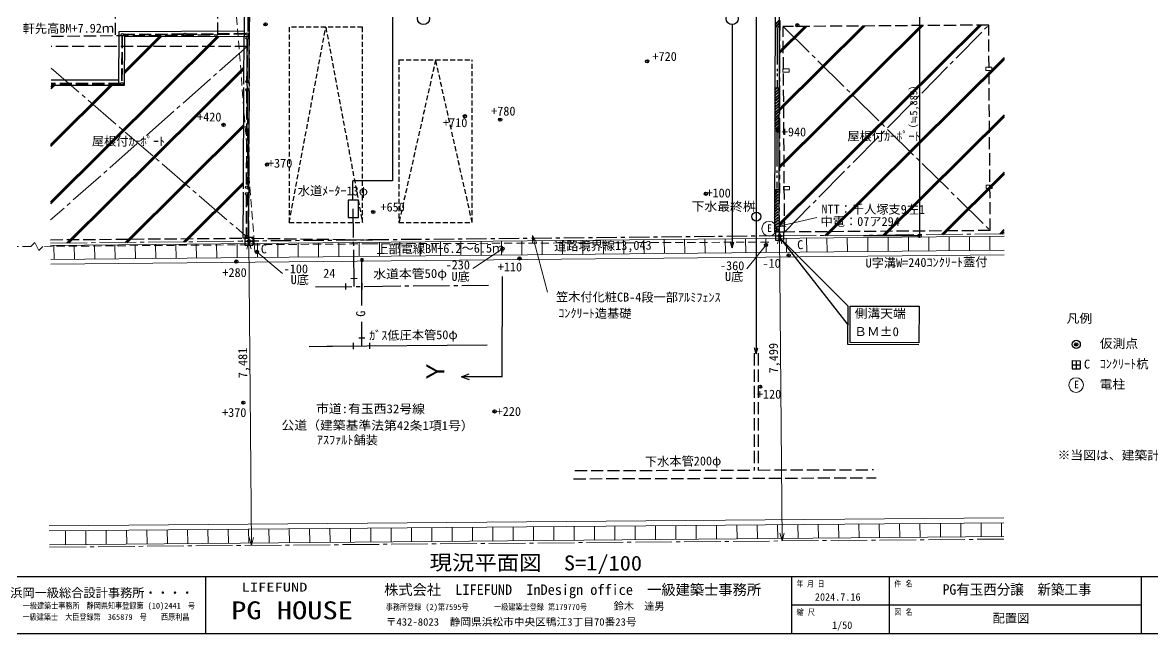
# Model space of a CAD drawing. Units: millimetres at full size, sheet at 1:100. Extents: x -36400 to 32230, y -14845 to 15757.
# Drawn here: x -13517 to 14249, y -14845 to 174 of the extents above; entities that cross this region are included whole.
import ezdxf
from ezdxf.enums import TextEntityAlignment as Align

# ---------------------------------------------------------------- set-up
doc = ezdxf.new("R2010")
doc.units = ezdxf.units.MM
doc.header["$LTSCALE"] = 100
doc.header["$PDMODE"] = 32
doc.header["$PDSIZE"] = 80
for name, pattern in [('CHAIN1', [8, 5, -1, 1, -1]), ('CHAIN2', [12, 9, -1, 1, -1]), ('DASHED1', [1.8, 1.2, -0.6]), ('DASHED2', [3, 2, -1]), ('DASHED3', [4, 3, -1]), ('DOUBLE_CHAIN2', [12.8, 9, -1, 0.6, -0.6, 0.6, -1])]:
    doc.linetypes.add(name, pattern=pattern)
for name, color, linetype, lineweight in [('2-0_補助線', 6, 'CHAIN1', 25), ('2-3', 7, 'DASHED1', 25), ('2-4', 134, 'Continuous', 25), ('2-F_寸法・方位', 7, 'Continuous', 25), ('5-5_サッシ・室内建具', 7, 'Continuous', 25), ('7-7', 7, 'Continuous', 25), ('8-0', 4, 'Continuous', 9), ('8-2', 7, 'Continuous', 25), ('8-6', 4, 'Continuous', 9), ('8-8', 7, 'Continuous', 25), ('8-E', 3, 'Continuous', 40), ('9-0', 2, 'CHAIN2', 9), ('9-8', 4, 'Continuous', 9), ('B-0_補助線', 7, 'CHAIN2', 25), ('F-0_図名（一般）', 7, 'Continuous', 25)]:
    doc.layers.add(name, color=color, linetype=linetype, lineweight=lineweight)
for name, color, linetype in [('8-5', 3, 'Continuous'), ('8-9', 7, 'Continuous'), ('8-A', 7, 'Continuous'), ('8-F', 7, 'Continuous'), ('F-A', 7, 'Continuous')]:
    doc.layers.add(name, color=color, linetype=linetype)
doc.styles.add('ＭＳ ゴシック', font='')
doc.styles.get('ＭＳ ゴシック').set_extended_font_data('MS Gothic')

msp = doc.modelspace()

# ---------------------------------------------------------------- linework, layer by layer
at = {"layer": '2-0_補助線'}
for p, q in [((-7956, -5200.5), (-7900.6, 9842.5)), ((5086.6, -5072.6), (5118.8, 9681.5)), ((5086.6, -5072.6), (-7956, -5200.5))]:
    msp.add_line(p, q, dxfattribs=at)
at = {"layer": '2-3'}
for p, q in [((-5166.3, 58.4), (-6966.3, 58.4)), ((-4266.3, -741.6), (-4266.3, -4741.6)), ((-4266.3, -741.6), (-2466.3, -741.6)), ((-2466.3, -4741.6), (-2466.3, -741.6))]:
    msp.add_line(p, q, dxfattribs=at)
for points in [[(-6966.3, -4741.6), (-6066.3, 58.4), (-5166.3, -4741.6), (-5166.3, 58.4)], [(-6966.3, 58.4), (-6966.3, -4741.6), (-5166.3, -4741.6)]]:
    msp.add_lwpolyline(points, dxfattribs=at)
msp.add_lwpolyline([(-3366.3, -741.6), (-4266.3, -4741.6), (-2466.3, -4741.6)], close=True, dxfattribs=at)
at = {"layer": '2-4'}
for p, q in [((-4425.7, 8824.5), (-4425.7, -3720.9)), ((4511.8, 481.5), (4511.8, -7970.4)), ((3921.6, 123.1), (3921.6, -5363.3)), ((-5401.5, -4184), (-5401.5, -3720.9)), ((-4425.7, -3720.9), (-5401.5, -3720.9)), ((3922, -5363.3), (3881.7, -5213.1)), ((3922, -5363.3), (3960.9, -5218.1)), ((4511.8, -7970.4), (4471.5, -7820.2)), ((4511.8, -7970.4), (4550.7, -7825.2))]:
    msp.add_line(p, q, dxfattribs=at)
for centre in [(-3665.1, 273.1), (3921.6, 273.1)]:
    msp.add_circle(centre, 150, dxfattribs=at)
at = {"layer": '2-F_寸法・方位'}
for p, q in [((8526.3, 816.5), (8526.3, -5072.6)), ((8526.3, -5072.6), (7145.4, -5072.6))]:
    msp.add_line(p, q, dxfattribs=at)
msp.add_point((8526.3, -5072.6), dxfattribs=at)
at = {"layer": '5-5_サッシ・室内建具'}
for p, q in [((-1732, -8536.1), (-1722.9, -6067.3)), ((-2732, -8532.5), (-2543.8, -8464.7)), ((-1732, -8536.1), (-2732, -8532.5)), ((-2732, -8532.5), (-2544.3, -8601.5))]:
    msp.add_line(p, q, dxfattribs=at)
at = {"layer": '7-7', "color": 4, "lineweight": 9}
for p, q in [((-7757.7, -5466), (-7128.8, -5994.7)), ((-1722.1, -5385.2), (-2452.2, -5873.5)), ((4753.6, -5294.9), (4285.2, -5880.2))]:
    msp.add_line(p, q, dxfattribs=at)
at = {"layer": '7-7'}
for p, q in [((6767.6, -7744.8), (6771.1, -6795)), ((6817.8, -7695), (6821.1, -6795.2)), ((6821.1, -6795.2), (8514.3, -6801.4)), ((8514.3, -6801.4), (8511, -7701.2)), ((8510.8, -7751.2), (6767.6, -7744.8)), ((8511, -7701.2), (6817.8, -7695))]:
    msp.add_line(p, q, dxfattribs=at)
msp.add_lwpolyline([(6771.1, -6795), (5086.6, -5113.4), (6769.3, -7269.9)], dxfattribs=at)
at = {"layer": '7-7', "color": 5}
for p in [(-7546.7, 129.9), (5523, 108.7), (1831.3, -778.6), (-2647.1, -2128.1), (-1777.9, -2212.3), (-8578, -2342.5), (5050.6, -2486.4), (-7511, -3317.9), (3275.1, -4033.9), (-4899, -4483.2), (4753.6, -5294.9), (-7757.7, -5466), (-1722.1, -5385.2), (5309.4, -5551.7), (-8264.7, -5701.6), (-1305, -5624.1), (4608, -8778.4), (-8092.7, -9171.8), (-1917.9, -9387.3)]:
    msp.add_point(p, dxfattribs=at)
at = {"layer": '8-0'}
for q in [(-987.8, -5259), (-618, -6457.2), (-887.7, -5232.6)]:
    msp.add_line((-987.1, -5059), q, dxfattribs=at)
at = {"layer": '8-2'}
for p, q in [((4987, -4972.3), (4986.2, -5172.2)), ((4987, -4972.3), (5187, -4973)), ((5087, -4972.6), (5086.2, -5172.6)), ((5187, -4973), (5186.2, -5173)), ((-8055.7, -5100.2), (-8056.4, -5300.2)), ((-8056, -5200.2), (-7856, -5200.9)), ((-8055.7, -5100.2), (-7855.7, -5100.9)), ((-7955.7, -5100.5), (-7956.4, -5300.5)), ((-7855.7, -5100.9), (-7856.4, -5300.9)), ((4986.2, -5172.2), (5186.2, -5173)), ((4986.6, -5072.3), (5186.6, -5073)), ((-8056.4, -5300.2), (-7856.4, -5300.9)), ((12276.5, -8138.4), (12275.7, -8338.4)), ((12276.1, -8238.4), (12476.1, -8239.1)), ((12276.5, -8138.4), (12476.5, -8139.1)), ((12376.5, -8138.8), (12375.7, -8338.8)), ((12476.5, -8139.1), (12475.7, -8339.1)), ((12275.7, -8338.4), (12475.7, -8339.1))]:
    msp.add_line(p, q, dxfattribs=at)
msp.add_circle((12377.9, -7738.8), 100, dxfattribs=at)
msp.add_point((12377.9, -7738.8), dxfattribs=at)
at = {"layer": '8-6', "color": 7, "linetype": 'DASHED3', "lineweight": 25}
for p, q in [((-11231.5, -129), (-11281, 9244.2)), ((-8716.9, -127.1), (-8766.5, 9257.5)), ((5210.6, -4976.5), (5173.9, 75.3)), ((-12810.3, -159.4), (-8716.9, -127.1)), ((-8000.6, -413.4), (-12811.2, -415.6)), ((-7962.6, -5126.7), (-8000.6, -413.4)), ((10264, -4939.9), (5210.6, -4976.5)), ((-12828.7, -5165.9), (-7962.6, -5126.7)), ((-7889.1, -5129.5), (-4914.1, -5167.9))]:
    msp.add_line(p, q, dxfattribs=at)
at = {"layer": '8-6', "linetype": 'DASHED2'}
for p, q in [((-8559.7, 4209.2), (-7822.6, -5259.2)), ((-7822.6, -5259.2), (-7800.3, -5537)), ((-4981.1, -5265.7), (4890.4, -5223.4)), ((-13315.3, -5331.8), (-14376.8, -5340.3))]:
    msp.add_line(p, q, dxfattribs=at)
at = {"layer": '8-6', "linetype": 'CHAIN2'}
for p, q in [((5173.9, 75.3), (10264, -4939.9)), ((5210.6, -4976.5), (10227.3, 112))]:
    msp.add_line(p, q, dxfattribs=at)
at = {"layer": '8-6'}
for p, q in [((10609, -5078.5), (-12828.4, -5308.3)), ((-9247.3, -5273.2), (-9244, -5613.2)), ((-8747.3, -5268.3), (-8744, -5608.3)), ((-8247.4, -5263.4), (-8244, -5603.4)), ((-7747.4, -5258.5), (-7744, -5598.5)), ((-7247.4, -5253.6), (-7244.1, -5593.6)), ((-6747.4, -5248.7), (-6744.1, -5588.7)), ((-6247.5, -5243.8), (-6244.1, -5583.8)), ((-5747.5, -5238.9), (-5744.1, -5578.9)), ((-5247.5, -5234), (-5244.2, -5574)), ((-4747.5, -5229.1), (-4744.2, -5569.1)), ((-4247.5, -5224.2), (-4244.2, -5564.1)), ((-3747.6, -5219.3), (-3744.2, -5559.2)), ((-3247.6, -5214.4), (-3244.3, -5554.3)), ((-2747.6, -5209.5), (-2744.3, -5549.4)), ((-2247.6, -5204.6), (-2244.3, -5544.5)), ((-1747.7, -5199.6), (-1744.3, -5539.6)), ((-1247.7, -5194.7), (-1244.4, -5534.7)), ((-747.7, -5189.8), (-744.4, -5529.8)), ((-247.7, -5184.9), (-244.4, -5524.9)), ((252.2, -5180), (255.6, -5520)), ((752.2, -5175.1), (755.5, -5515.1)), ((1252.2, -5170.2), (1255.5, -5510.2)), ((1752.2, -5165.3), (1755.5, -5505.3)), ((2252.1, -5160.4), (2255.5, -5500.4)), ((2752.1, -5155.5), (2755.5, -5495.5)), ((3252.1, -5150.6), (3255.4, -5490.6)), ((3752.1, -5145.7), (3755.4, -5485.7)), ((4252, -5140.8), (4255.4, -5480.8)), ((4752, -5135.9), (4755.4, -5475.9)), ((5252, -5131), (5255.3, -5471)), ((5752, -5126.1), (5755.3, -5466.1)), ((6251.9, -5121.2), (6255.3, -5461.2)), ((6751.9, -5116.3), (6755.3, -5456.3)), ((7251.9, -5111.4), (7255.2, -5451.4)), ((7751.9, -5106.5), (7755.2, -5446.5)), ((8251.9, -5101.6), (8255.2, -5441.6)), ((8751.8, -5096.7), (8755.2, -5436.7)), ((9251.8, -5091.8), (9255.1, -5431.8)), ((9751.8, -5086.9), (9755.1, -5426.9)), ((10251.8, -5082), (10255.1, -5421.9)), ((10608.5, -5418.5), (-12825.1, -5648.3)), ((10608.3, -5538.5), (-12823.9, -5768.3)), ((-12747.1, -5307.5), (-12743.8, -5647.5)), ((-12247.2, -5302.6), (-12243.8, -5642.6)), ((-11747.2, -5297.7), (-11743.9, -5637.7)), ((-11247.2, -5292.8), (-11243.9, -5632.8)), ((-10747.2, -5287.9), (-10743.9, -5627.9)), ((-10247.3, -5283), (-10243.9, -5623)), ((-9747.3, -5278.1), (-9743.9, -5618.1)), ((-12860.9, -12203.5), (10596.1, -12005.8)), ((-12859.9, -12323.5), (10595.7, -12125.8)), ((40.6, -12550), (37.8, -12214.8)), ((540.6, -12545.8), (537.8, -12210.6)), ((1040.6, -12541.6), (1037.8, -12206.3)), ((1540.6, -12537.3), (1537.8, -12202.1)), ((2040.6, -12533.1), (2037.8, -12197.9)), ((2540.6, -12528.9), (2537.7, -12193.7)), ((3040.5, -12524.7), (3037.7, -12189.5)), ((3540.5, -12520.5), (3537.7, -12185.3)), ((4040.5, -12516.3), (4037.7, -12181)), ((4540.5, -12512), (4537.7, -12176.8)), ((5040.5, -12507.8), (5037.6, -12172.6)), ((5540.5, -12503.6), (5537.6, -12168.4)), ((6040.4, -12499.4), (6037.6, -12164.2)), ((6540.4, -12495.2), (6537.6, -12160)), ((7040.4, -12491), (7037.6, -12155.8)), ((7540.4, -12486.8), (7537.6, -12151.5)), ((8040.4, -12482.5), (8037.5, -12147.3)), ((8540.3, -12478.3), (8537.5, -12143.1)), ((9040.3, -12474.1), (9037.5, -12138.9)), ((9540.3, -12469.9), (9537.5, -12134.7)), ((10040.3, -12465.7), (10037.5, -12130.5)), ((10540, -12463.7), (10537.1, -12128.5)), ((-12857.1, -12663.5), (10594.5, -12465.8)), ((-12458.9, -12655.4), (-12461.7, -12320.2)), ((-11958.9, -12651.1), (-11961.8, -12315.9)), ((-11458.9, -12646.9), (-11461.8, -12311.7)), ((-10959, -12642.7), (-10961.8, -12307.5)), ((-10459, -12638.5), (-10461.8, -12303.3)), ((-9959, -12634.3), (-9961.8, -12299.1)), ((-9459, -12630.1), (-9461.8, -12294.9)), ((-8959, -12625.9), (-8961.9, -12290.6)), ((-8459, -12621.6), (-8461.9, -12286.4)), ((-7959.1, -12617.4), (-7961.9, -12282.2)), ((-7459.1, -12613.2), (-7461.9, -12278)), ((-6959.1, -12609), (-6961.9, -12273.8)), ((-6459.1, -12604.8), (-6461.9, -12269.6)), ((-5959.1, -12600.6), (-5962, -12265.4)), ((-5459.2, -12596.4), (-5462, -12261.1)), ((-4959.2, -12592.1), (-4962, -12256.9)), ((-4459.2, -12587.9), (-4462, -12252.7)), ((-3959.2, -12583.7), (-3962, -12248.5)), ((-3459.2, -12579.5), (-3462.1, -12244.3)), ((-2959.2, -12575.3), (-2962.1, -12240.1)), ((-2459.3, -12571.1), (-2462.1, -12235.8)), ((-1959.3, -12566.8), (-1962.1, -12231.6)), ((-1459.3, -12562.6), (-1462.1, -12227.4)), ((-959.3, -12558.4), (-962.1, -12223.2)), ((-459.3, -12554.2), (-462.2, -12219))]:
    msp.add_line(p, q, dxfattribs=at)
at = {"layer": '8-6', "color": 7, "linetype": 'DASHED3', "lineweight": 25}
msp.add_lwpolyline([(10264, -4939.9), (10227.3, 112), (5173.9, 75.3)], dxfattribs=at)
at = {"layer": '8-6', "color": 2}
for points in [[(5169.9, -1043.6), (5169.3, -963.6), (5319.3, -962.6), (5319.9, -1042.6)], [(10156.8, -1005.6), (10156.2, -925.6), (10306.2, -924.5), (10306.8, -1004.5)], [(5181, -3940.4), (5180.4, -3860.4), (5330.4, -3859.4), (5331, -3939.4)], [(10163.6, -3903.5), (10163, -3823.5), (10313, -3822.4), (10313.6, -3902.4)]]:
    msp.add_lwpolyline(points, close=True, dxfattribs=at)
at = {"layer": '8-6', "linetype": 'DASHED2'}
msp.add_lwpolyline([(-4981.1, -5265.7), (-13015.4, -5329.5), (-13114.6, -5430.2), (-13216.1, -5231), (-13315.3, -5331.8)], dxfattribs=at)
at = {"layer": '8-8'}
for p, q in [((-8039.8, 9724.2), (-8072.4, -158.5)), ((-7919.4, 9842.7), (-7952.4, -158.9)), ((5002, 9563.3), (4964.9, -4975.1)), ((5102.2, 9661.4), (5064.9, -4976.5)), ((4977.8, 68.4), (5077.8, 68.1)), ((-8083.2, -160.3), (-8087.5, -1343.4)), ((-7953.2, -165.2), (-7957.5, -1342.4)), ((-7952.4, -158.9), (-7953.2, -165.2)), ((-12814.7, -1365.8), (-11009, -1367.1)), ((-12814.6, -1235.8), (-11141.3, -1237)), ((-7956.4, -1237.2), (-7957.2, -1243.4)), ((-8087.8, -1423.4), (-8097, -3915.9)), ((-7957.8, -1422.4), (-7967, -3914.9)), ((-7957.1, -1435), (-7957.9, -1441.2)), ((4973.9, -1431.6), (5073.9, -1431.9)), ((4971.4, -2431.6), (5071.4, -2431.9)), ((-7966, -3835.6), (-7966.7, -3841.9)), ((-8097.3, -3995.9), (-8101.4, -5122)), ((-7967.3, -3994.9), (-7971.4, -5115.9)), ((-7966.6, -3992.7), (-7967.3, -3998.9)), ((4967.6, -3931.6), (5067.6, -3931.9)), ((5064.9, -4976.5), (4964.9, -4975.1)), ((-8101.4, -5122), (-7970.9, -5129.1)), ((-7970.4, -5036.1), (-7971.1, -5042.4)), ((-5181.3, -6786.2), (-5179.6, -5646.8)), ((-5182.7, -7775.9), (-5181.9, -7186.2)), ((-6037.4, -7784.3), (-2098.3, -7745.7)), ((-5382, -7852.9), (-5383.5, -7702.9)), ((-5257.4, -7575.8), (-5107.4, -7576.1)), ((-4982, -7849), (-4983.5, -7699)), ((-6477.1, -7788.6), (-5899.8, -7783))]:
    msp.add_line(p, q, dxfattribs=at)
at = {"layer": '8-8', "linetype": 'DOUBLE_CHAIN2'}
for p, q in [((-7949.5, 9813.1), (-7982.4, -158.8)), ((5027.7, 39.4), (5023.9, -1431.8)), ((5021.3, -2462.3), (5017.6, -3904.4))]:
    msp.add_line(p, q, dxfattribs=at)
at = {"layer": '8-8', "color": 4, "linetype": 'DASHED3', "lineweight": 9}
for p, q in [((-11079.1, -157.3), (-11086, -1297.7)), ((-11059.1, -156.9), (-11066, -1297.3)), ((-9554.7, -103), (-11035, -111.6)), ((-9554.6, -123), (-11034.9, -131.6)), ((-8028.6, -94.4), (-9494.7, -102.6)), ((-8028.5, -114.4), (-9494.6, -122.6)), ((-8006.7, -232.8), (-8010.5, -1251.1)), ((-7986.7, -232.9), (-7990.5, -1251.2)), ((-11105.5, -1317.5), (-12814.6, -1316.3)), ((-11105.5, -1337.5), (-12814.6, -1336.3)), ((-8011.4, -1508.9), (-8020.1, -3849.6)), ((-7991.4, -1509), (-8000.1, -3849.6)), ((-8020.9, -4063.4), (-8024.5, -5051)), ((-8000.9, -4063.5), (-8004.5, -5051.1))]:
    msp.add_line(p, q, dxfattribs=at)
at = {"layer": '8-8', "color": 4, "linetype": 'CHAIN2', "lineweight": 9}
for p, q in [((-8000.6, -413.4), (-12826.9, -4679.3)), ((-12813.2, -949.6), (-7970.5, -5126.8))]:
    msp.add_line(p, q, dxfattribs=at)
at = {"layer": '8-8', "color": 4, "lineweight": 9}
for q in [(5999.3, -4620.2), (5224.6, -4744), (5247.6, -4844.9)]:
    msp.add_line((5047.8, -4837.5), q, dxfattribs=at)
at = {"layer": '8-8'}
for points in [[(-11149, -1366.5), (-11144.1, -42), (-8072, -30.3)], [(-11009, -1367.1), (-11004.6, -171.5), (-7953.2, -159.8)]]:
    msp.add_lwpolyline(points, dxfattribs=at)
for points in [[(-5515.5, -4196.3), (-5515.3, -4616.3), (-5265.3, -4616.2), (-5265.5, -4196.2)], [(-5204.3, -5694.7), (-5144.3, -5694.9), (-5144, -5634.9), (-5204, -5634.7)]]:
    msp.add_lwpolyline(points, close=True, dxfattribs=at)
for centre, radius in [((-11064.4, -127.5), 30), ((-9524.7, -112.8), 30), ((-7998.6, -104.6), 30), ((-7996.6, -202.9), 30), ((-11075.5, -1327.5), 30), ((-8000.6, -1281.1), 30), ((-8001.3, -1479), 30), ((-8010.2, -3879.6), 30), ((-8010.8, -4036.7), 30), ((4517.6, -4595.4), 110), ((-8014.6, -5080.1), 30)]:
    msp.add_circle(centre, radius, dxfattribs=at)
at = {"layer": '8-8', "color": 2, "lineweight": 9}
for centre in [(4830.5, -4894.2), (12374.3, -8738.7)]:
    msp.add_circle(centre, 180, dxfattribs=at)
at = {"layer": '8-E'}
for p, q in [((4977.9, 128.3), (5078.2, 226.1)), ((4988, 68.3), (5078, 156.1)), ((5059.5, 68.1), (5077.8, 86)), ((5087.2, -4805.1), (10039.3, 110.6)), ((5087.3, -4762.8), (9996.4, 110.3)), ((5090.3, -3393), (8609.4, 100.3)), ((5090.4, -3350.7), (8566.5, 100)), ((5093.4, -1980.9), (7179.5, 89.9)), ((5093.5, -1938.6), (7136.6, 89.6)), ((5096.4, -568.8), (5749.6, 79.5)), ((5096.5, -526.5), (5706.7, 79.2)), ((-12825.5, -4277.8), (-8684.4, -162.6)), ((-12825.3, -4235.3), (-8727.1, -162.8)), ((-11007.8, -1061.7), (-10108.5, -168.1)), ((-11007.7, -1019.3), (-10151.3, -168.2)), ((6205.6, -5061.6), (10615.5, -684.1)), ((6248.7, -5061.2), (10615.5, -726.4)), ((-12422, -5244.3), (-8086, -935.5)), ((-12379, -5243.9), (-8086.2, -977.9)), ((-12820.2, -2862.8), (-11314.9, -1366.8)), ((-12820.1, -2820.3), (-11357.4, -1366.8)), ((-12815, -1447.8), (-12732.6, -1365.9)), ((-12814.9, -1405.4), (-12775.1, -1365.9)), ((4973.1, -1762), (5073.4, -1664.2)), ((4973.3, -1692), (5073.5, -1594.2)), ((4973.5, -1622), (5073.7, -1524.2)), ((4973.6, -1552), (5073.9, -1454.2)), ((4973.8, -1481.9), (5025.3, -1431.8)), ((4972.6, -1972), (5072.8, -1874.3)), ((4972.7, -1902), (5073, -1804.3)), ((4972.9, -1832), (5073.2, -1734.2)), ((4971.9, -2252.1), (5072.1, -2154.3)), ((4972, -2182.1), (5072.3, -2084.3)), ((4972.2, -2112.1), (5072.5, -2014.3)), ((4972.4, -2042), (5072.6, -1944.3)), ((7639.3, -5047.6), (10613.4, -2095.2)), ((7682.3, -5047.2), (10613.4, -2137.6)), ((-10989.2, -5230.3), (-8091.2, -2350.5)), ((-10946.2, -5229.9), (-8091.4, -2392.9)), ((4971.5, -2392.1), (5071.7, -2294.3)), ((4971.7, -2322.1), (5071.9, -2224.3)), ((5002.5, -2431.7), (5071.6, -2364.4)), ((9072.9, -5033.5), (10611.3, -3506.4)), ((9115.9, -5033.1), (10611.3, -3548.7)), ((-9556.4, -5216.2), (-8096.4, -3765.4)), ((-9513.4, -5215.8), (-8096.6, -3807.9)), ((10506.5, -5019.5), (10609.2, -4917.5)), ((10549.5, -5019), (10609.2, -4959.8)), ((-8123.5, -5202.2), (-8101.6, -5180.4))]:
    msp.add_line(p, q, dxfattribs=at)
at = {"layer": '8-E', "linetype": 'DASHED1'}
for p, q in [((4966.9, -4198.9), (5067.1, -4099.4)), ((4967.1, -4128.3), (5067.3, -4028.7)), ((4967.2, -4057.6), (5067.5, -3958.1)), ((4967.4, -3987), (5023.1, -3931.8)), ((4966.2, -4481.4), (5066.4, -4381.9)), ((4966.3, -4410.8), (5066.6, -4311.3)), ((4966.5, -4340.2), (5066.8, -4240.6)), ((4966.7, -4269.5), (5067, -4170)), ((4965.4, -4763.9), (5065.7, -4664.4)), ((4965.6, -4693.3), (5065.9, -4593.8)), ((4965.8, -4622.7), (5066.1, -4523.2)), ((4966, -4552), (5066.2, -4452.5)), ((4965.1, -4905.2), (5065.3, -4805.7)), ((4965.3, -4834.6), (5065.5, -4735)), ((4968.6, -4972.2), (5065.2, -4876.3)), ((5039.3, -4972.4), (5065, -4946.9))]:
    msp.add_line(p, q, dxfattribs=at)
at = {"layer": '9-0'}
for p, q in [((-12829, -5248.3), (-7956, -5200.5)), ((5086.6, -5072.6), (10609.1, -5018.5)), ((-12856.6, -12723.5), (10594.3, -12525.8))]:
    msp.add_line(p, q, dxfattribs=at)
for p in [(-7956, -5200.5), (5086.6, -5072.6)]:
    msp.add_point(p, dxfattribs=at)
at = {"layer": '9-8'}
for p, q in [((-7956, -5200.5), (-8006.2, -5394.1)), ((-7956, -5200.5), (-7892.9, -12681.6)), ((-7956, -5200.5), (-7902.6, -5393.3)), ((5086.6, -5072.6), (5036.5, -5266.2)), ((5086.6, -5072.6), (5149.8, -12571.7)), ((5086.6, -5072.6), (5140, -5265.4)), ((-7892.9, -12681.6), (-7946.3, -12488.9)), ((-7892.9, -12681.6), (-7842.8, -12488)), ((5149.8, -12571.7), (5096.4, -12378.9)), ((5149.8, -12571.7), (5200, -12378.1))]:
    msp.add_line(p, q, dxfattribs=at)
at = {"layer": 'B-0_補助線'}
for p, q in [((-5369.9, -6313.9), (-5388.6, -4405.1)), ((-6321.9, -6323.3), (-2065.1, -6281.5)), ((-5569.2, -6390.9), (-5570.6, -6240.9)), ((-5446.9, -6114.7), (-5296.9, -6113.2)), ((-5169.2, -6387), (-5170.7, -6237))]:
    msp.add_line(p, q, dxfattribs=at)
at = {"layer": 'B-0_補助線', "linetype": 'DASHED3'}
for p, q in [((4462.6, -7955.7), (4458.3, -10828.1)), ((4562.6, -7955.9), (4558.3, -10827.8)), ((54.5, -10842.4), (4458.3, -10828.1)), ((4558.3, -10827.8), (7395.6, -10818.7)), ((25.5, -11042.5), (7461, -11018.4))]:
    msp.add_line(p, q, dxfattribs=at)
at = {"layer": 'F-0_図名（一般）'}
for p, q in [((-17620, -13445.4), (21980, -13445.4)), ((-9021.5, -13445.4), (-9021.5, -14845.4)), ((5380, -13445.4), (5380, -14845.4)), ((7780, -13445.4), (7780, -14845.4)), ((13974.9, -13445.4), (13974.9, -14845.4)), ((5380, -14145.4), (13974.9, -14145.4)), ((-17620, -14845.4), (21980, -14845.4))]:
    msp.add_line(p, q, dxfattribs=at)

# ---------------------------------------------------------------- texts
at = {"layer": '2-F_寸法・方位', "style": 'ＭＳ ゴシック'}
msp.add_text('（≒5,889）', height=183.3, rotation=90, dxfattribs=at).set_placement((8526.3, -2565.5), align=Align.BOTTOM_LEFT)
at = {"layer": '5-5_サッシ・室内建具', "color": 3, "style": 'ＭＳ ゴシック'}
msp.add_text('Ｙ', height=439.9, rotation=89.789, dxfattribs=at).set_placement((-3023.3, -8707), align=Align.BOTTOM_LEFT)
at = {"layer": '7-7', "style": 'ＭＳ ゴシック'}
for s, p in [('+720', (1962, -832.6)), ('+780', (-2002, -2176.6)), ('+420', (-9229.1, -2321.8)), ('+710', (-3186.1, -2461)), ('+940', (5140.6, -2689)), ('+370', (-7487.3, -3458.4)), ('+100', (3288.4, -4190.1)), ('+650', (-4721.9, -4536.1)), ('-100', (-7101.4, -6055.1)), ('-230', (-3122.3, -5958.8)), ('+110', (-1839.7, -6009)), ('-360', (3621.1, -5978.2)), ('-10', (4665.7, -5920.4)), ('+280', (-8607.6, -6146.3)), ('U底', (-6929, -6322)), ('U底', (-2977, -6242.2)), ('U底', (3744.1, -6246)), ('+120', (4528.5, -9137.3)), ('+370', (-8615, -9587.6)), ('+220', (-1867.7, -9561.5))]:
    msp.add_text(s, height=219.9, rotation=359.789, dxfattribs=at).set_placement(p, align=Align.BOTTOM_LEFT)
at = {"layer": '7-7', "style": 'ＭＳ ゴシック', "width": 1.05}
for s, p in [('側溝天端', (6930.7, -7151)), ('ＢＭ±0', (6918, -7598.8))]:
    msp.add_text(s, height=219.9, rotation=359.789, dxfattribs=at).set_placement(p, align=Align.BOTTOM_LEFT)
at = {"layer": '8-0', "color": 7, "style": 'ＭＳ ゴシック'}
for s, rotation, p in [('上部電線BM+6.2～6.5ｍ', 0.455, (-4823.8, -5570.1)), ('笠木付化粧CB-4段一部ｱﾙﾐﾌｪﾝｽ', 359.789, (-409.2, -6745.2)), ('ｺﾝｸﾘｰﾄ造基礎', 359.789, (-353.4, -7146.7))]:
    msp.add_text(s, height=219.9, rotation=rotation, dxfattribs=at).set_placement(p, align=Align.BOTTOM_LEFT)
at = {"layer": '8-2', "style": 'ＭＳ ゴシック'}
for p in [(5518.5, -5462.9), (-7662.9, -5566.8), (12566.9, -8398.5)]:
    msp.add_text('C', height=219.9, rotation=359.789, dxfattribs=at).set_placement(p, align=Align.BOTTOM_LEFT)
at = {"layer": '8-2', "style": 'ＭＳ ゴシック', "width": 1.05}
for s, p in [('凡例', (12139.2, -7273.9)), ('仮測点', (12954.1, -7890.9))]:
    msp.add_text(s, height=219.9, rotation=359.789, dxfattribs=at).set_placement(p, align=Align.BOTTOM_LEFT)
at = {"layer": '8-5', "style": 'ＭＳ ゴシック', "width": 1.1}
msp.add_text('現況平面図\u3000S=1/100', height=366.6, rotation=359.789, dxfattribs=at).set_placement((-3515.7, -13393.1), align=Align.BOTTOM_LEFT)
at = {"layer": '8-6', "color": 7, "style": 'ＭＳ ゴシック'}
msp.add_text('軒先高BM+7.92ｍ', height=219.9, rotation=0.303, dxfattribs=at).set_placement((-13514.1, -149), align=Align.BOTTOM_LEFT)
at = {"layer": '8-8', "style": 'ＭＳ ゴシック'}
for s, rotation, p in [('屋根付ｶｰﾎﾟｰﾄ', 359.789, (6752.3, -2791.4)), ('屋根付ｶｰﾎﾟｰﾄ', 359.789, (-11815.9, -2914.8)), ('水道ﾒｰﾀｰ13φ', 359.789, (-6755.1, -4136.4)), ('NTT：千人塚支9左1', 359.789, (6114.7, -4585.9)), ('中電：07ア294', 359.789, (6093.6, -4887.7)), ('U字溝W=240ｺﾝｸﾘｰﾄ蓋付', 0.562, (7201.7, -5913.6)), ('24', 359.789, (-6129.5, -6167.2)), ('G', 89.914, (-5031.7, -7059)), ('ｶﾞｽ低圧本管50φ', 0.562, (-4999.2, -7695.6)), ('ｱｽﾌｧﾙﾄ舗装', 359.789, (-6285.3, -10260.6)), ('下水本管200φ', 0.562, (1780.1, -10794.9))]:
    msp.add_text(s, height=219.9, rotation=rotation, dxfattribs=at).set_placement(p, align=Align.BOTTOM_LEFT)
for s, height, rotation, width, p in [('下水最終桝', 219.9, 359.789, 1.05, (2924.1, -4517.5)), ('E', 183.3, 359.789, 0.95, (4781.3, -5027.7)), ('水道本管50φ', 219.9, 0.562, 1.05, (-4897.6, -6185.3)), ('E', 183.3, 359.789, 0.95, (12325.1, -8872.3)), ('市道:有玉西32号線', 219.9, 359.789, 1.05, (-6305.7, -9491.9)), ('公道（建築基準法第42条1項1号）', 219.9, 359.789, 1.05, (-7154.1, -9898.7))]:
    msp.add_text(s, height=height, rotation=rotation, dxfattribs=dict(at, width=width)).set_placement(p, align=Align.BOTTOM_LEFT)
at = {"layer": '8-9', "style": 'ＭＳ ゴシック', "width": 1.05}
msp.add_text('※当図は、建築計画参考図以外では使用できません。', height=219.9, rotation=359.789, dxfattribs=at).set_placement((11917.7, -10633.6), align=Align.BOTTOM_LEFT)
at = {"layer": '8-A', "style": 'ＭＳ ゴシック', "width": 1.05}
msp.add_text('電柱', height=219.9, rotation=359.789, dxfattribs=at).set_placement((12950.5, -8890.9), align=Align.BOTTOM_LEFT)
at = {"layer": '8-F', "style": 'ＭＳ ゴシック'}
msp.add_text('ｺﾝｸﾘｰﾄ杭', height=219.9, rotation=359.789, dxfattribs=at).set_placement((12952.3, -8390.9), align=Align.BOTTOM_LEFT)
at = {"layer": '9-0', "color": 7, "style": 'ＭＳ ゴシック'}
msp.add_text('道路境界線13,043', height=219.9, rotation=0.562, dxfattribs=at).set_placement((-452.9, -5498.9), align=Align.BOTTOM_LEFT)
at = {"layer": '9-8', "color": 7, "style": 'ＭＳ ゴシック'}
for s, p in [('7,499', (5115.1, -8449.7)), ('7,481', (-7927.6, -8568.6))]:
    msp.add_text(s, height=219.9, rotation=90.483, dxfattribs=at).set_placement(p, align=Align.BOTTOM_LEFT)
at = {"layer": 'F-0_図名（一般）', "style": 'ＭＳ ゴシック'}
for s, height, p in [('株式会社\u3000LIFEFUND\u3000InDesign office\u3000一級建築士事務所', 256.6, (-4632.3, -13976)), ('浜岡一級総合設計事務所・・・・', 219.9, (-13820.7, -14022)), ('鈴木\u3000達男', 183.3, (1009.3, -14320.1)), ('1/50', 183.3, (6375.7, -14789.3))]:
    msp.add_text(s, height=height, dxfattribs=at).set_placement(p, align=Align.BOTTOM_LEFT)
for s, height, width, p in [('年 月 日', 146.6, 0.8, (5504.5, -13740.1)), ('件 名', 146.6, 0.85, (7904.5, -13740.1)), ('PG有玉西分譲\u3000新築工事', 256.6, 0.95, (9094.9, -13970.4)), ('一級建築士事務所\u3000静岡県知事登録第 (10)2441\u3000号', 146.6, 0.85, (-13510.7, -14281.5)), ('事務所登録 (2)第7595号', 146.6, 0.85, (-4591.4, -14312.9)), ('一級建築士登録 第179770号', 146.6, 0.85, (-1927.7, -14312.9)), ('一級建築士\u3000大臣登録第\u3000365879\u3000号\u3000\u3000西原利昌', 146.6, 0.85, (-13517.4, -14558.7)), ('縮 尺', 146.6, 0.85, (5504.5, -14440.1)), ('図 名', 146.6, 0.85, (7905.2, -14433.6)), ('〒432-8023\u3000静岡県浜松市中央区鴨江3丁目70番23号', 183.3, 1.05, (-4592, -14709.6))]:
    msp.add_text(s, height=height, dxfattribs=dict(at, width=width)).set_placement(p, align=Align.BOTTOM_LEFT)
at = {"layer": 'F-0_図名（一般）', "color": 3, "style": 'ＭＳ ゴシック'}
for s, height, p in [('2024.7.16', 183.3, (5955, -14095.4)), ('配置図', 219.9, (10324.9, -14645.4))]:
    msp.add_text(s, height=height, dxfattribs=at).set_placement(p, align=Align.BOTTOM_LEFT)
at = {"layer": 'F-A', "style": 'ＭＳ ゴシック'}
for s, height, width, p in [('LIFEFUND', 219.9, 1.35, (-8133.4, -13883.9)), ('PG HOUSE', 439.9, 1.25, (-8390.9, -14629.1))]:
    msp.add_text(s, height=height, dxfattribs=dict(at, width=width)).set_placement(p, align=Align.BOTTOM_LEFT)

doc.saveas('drawing.dxf')
